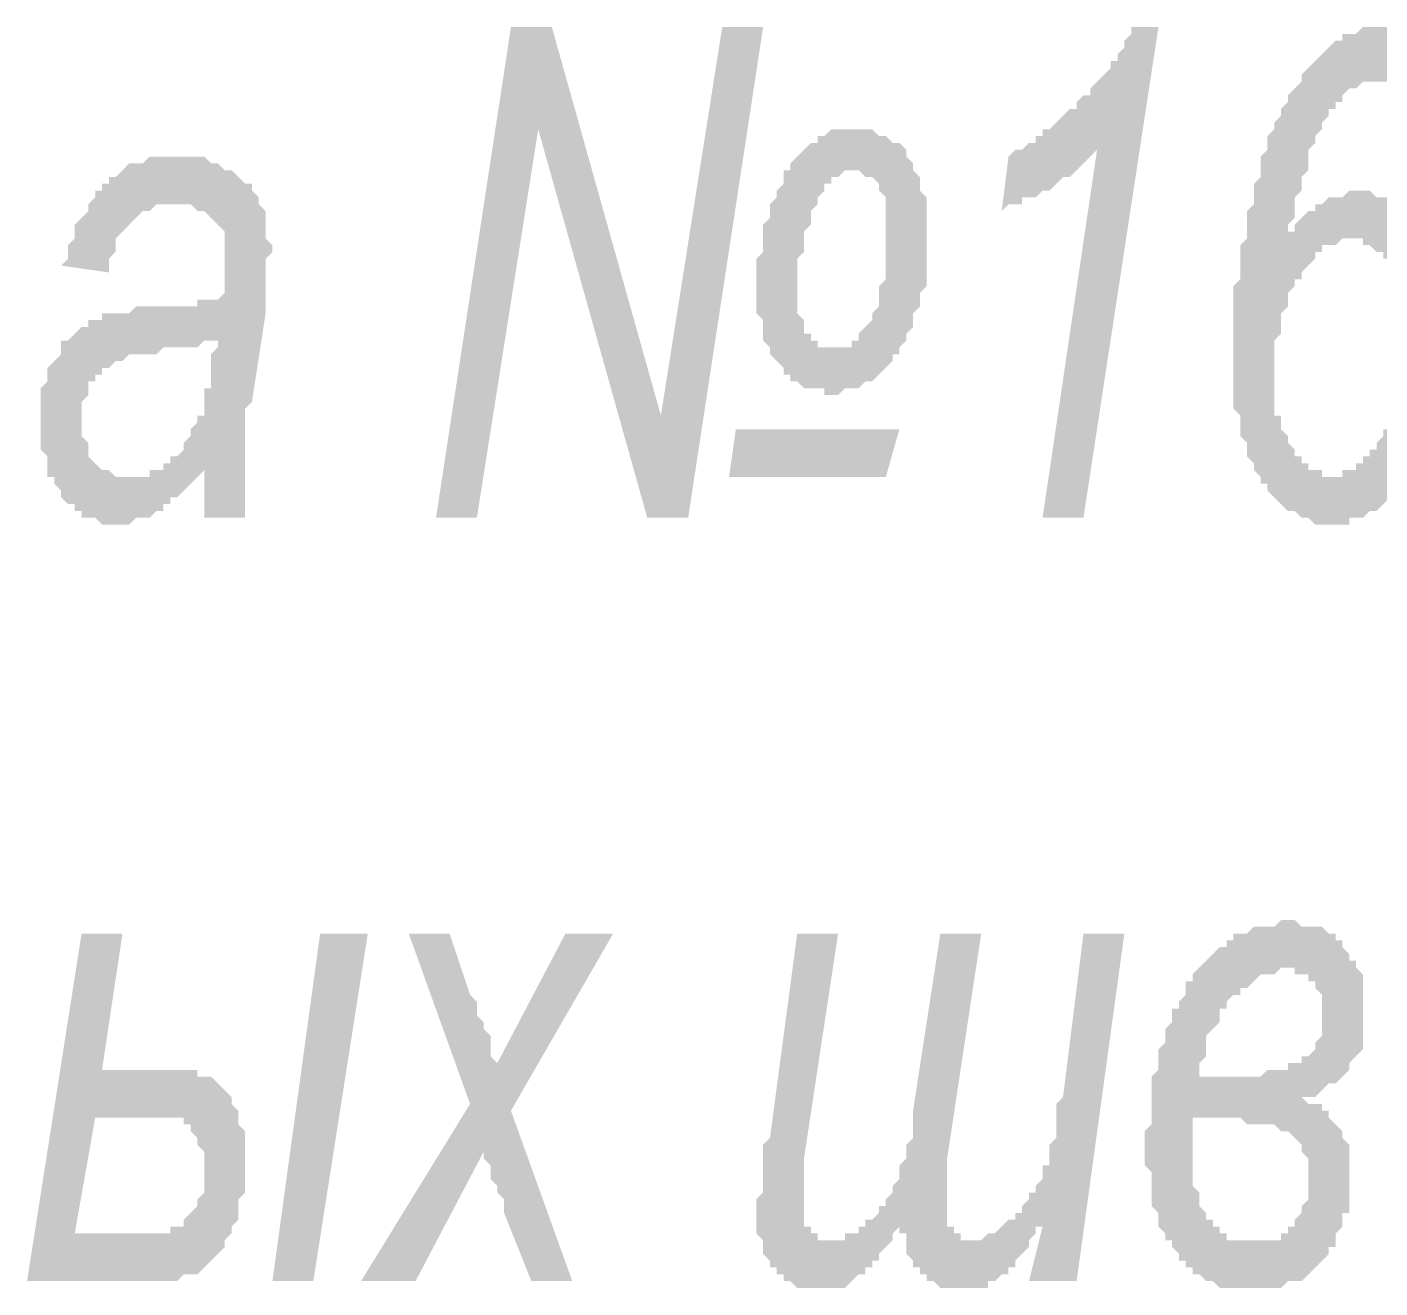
# Model space of a CAD drawing. Header units: millimetres. Extents: x 1372 to 666090, y 1285 to 31551.
# Drawn here: x 513976 to 514804, y 4124 to 4896 of the extents above; entities that cross this region are included whole.
import ezdxf

# ---------------------------------------------------------------- set-up
doc = ezdxf.new("R2010")
doc.units = ezdxf.units.MM
doc.layers.add('PDF _75-АЗ Штамп', color=7, linetype='Continuous')

msp = doc.modelspace()

# ---------------------------------------------------------------- hatches: boundary and pattern name
at = {"layer": 'PDF _75-АЗ Штамп', "transparency": 33554559}
h = msp.add_hatch(color=256, dxfattribs=at)
h.paths.add_polyline_path([(514272.15, 4895.54), (514297.18, 4895.54), (514363.92, 4657.78), (514401.46, 4895.54), (514426.49, 4895.54), (514380.6, 4595.21), (514355.58, 4595.21), (514288.84, 4832.97), (514251.3, 4595.21), (514226.27, 4595.21)], flags=0)
h.paths.add_polyline_path([(514422.32, 4737.03), (514422.32, 4741.21), (514422.32, 4745.38), (514422.32, 4749.55), (514422.32, 4753.72), (514426.49, 4757.89), (514426.49, 4757.89), (514426.49, 4762.06), (514426.49, 4766.23), (514426.49, 4770.4), (514426.49, 4774.58), (514430.66, 4778.75), (514430.66, 4782.92), (514430.66, 4787.09), (514434.83, 4791.26), (514434.83, 4795.43), (514434.83, 4795.43), (514439, 4799.6), (514439, 4803.77), (514439, 4807.94), (514443.17, 4807.94), (514443.17, 4812.12), (514447.34, 4816.29), (514447.34, 4816.29), (514451.51, 4820.46), (514451.51, 4820.46), (514455.69, 4824.63), (514459.86, 4824.63), (514459.86, 4828.8), (514464.03, 4828.8), (514464.03, 4828.8), (514468.2, 4832.97), (514472.37, 4832.97), (514472.37, 4832.97), (514476.54, 4832.97), (514480.71, 4832.97), (514480.71, 4832.97), (514480.71, 4832.97), (514484.88, 4832.97), (514489.05, 4832.97), (514493.23, 4832.97), (514493.23, 4832.97), (514497.4, 4828.8), (514501.57, 4828.8), (514501.57, 4828.8), (514505.74, 4824.63), (514509.91, 4824.63), (514509.91, 4824.63), (514514.08, 4820.46), (514514.08, 4816.29), (514514.08, 4816.29), (514518.25, 4812.12), (514518.25, 4812.12), (514518.25, 4807.94), (514522.42, 4803.77), (514522.42, 4799.6), (514522.42, 4795.43), (514526.6, 4791.26), (514526.6, 4791.26), (514526.6, 4787.09), (514526.6, 4782.92), (514526.6, 4778.75), (514526.6, 4774.58), (514526.6, 4770.4), (514526.6, 4766.23), (514526.6, 4762.06), (514526.6, 4757.89), (514526.6, 4753.72), (514526.6, 4749.55), (514526.6, 4745.38), (514526.6, 4741.21), (514526.6, 4737.03), (514522.42, 4732.86), (514522.42, 4728.69), (514522.42, 4724.52), (514522.42, 4724.52), (514518.25, 4720.35), (514518.25, 4716.18), (514518.25, 4712.01), (514514.08, 4707.84), (514514.08, 4703.67), (514514.08, 4703.67), (514509.91, 4699.49), (514509.91, 4695.32), (514505.74, 4695.32), (514505.74, 4691.15), (514501.57, 4686.98), (514501.57, 4686.98), (514497.4, 4682.81), (514497.4, 4682.81), (514493.23, 4678.64), (514489.05, 4678.64), (514489.05, 4678.64), (514484.88, 4674.47), (514484.88, 4674.47), (514480.71, 4674.47), (514476.54, 4674.47), (514476.54, 4674.47), (514472.37, 4670.3), (514468.2, 4670.3), (514464.03, 4670.3), (514464.03, 4674.47), (514459.86, 4674.47), (514455.69, 4674.47), (514455.69, 4674.47), (514451.51, 4674.47), (514447.34, 4678.64), (514447.34, 4678.64), (514443.17, 4678.64), (514443.17, 4682.81), (514439, 4682.81), (514439, 4686.98), (514434.83, 4691.15), (514434.83, 4691.15), (514430.66, 4695.32), (514430.66, 4699.49), (514430.66, 4699.49), (514426.49, 4703.67), (514426.49, 4707.84), (514426.49, 4712.01), (514426.49, 4716.18), (514422.32, 4720.35), (514422.32, 4724.52), (514422.32, 4728.69), (514422.32, 4732.86), (514422.32, 4737.03)], flags=0)
h.paths.add_polyline_path([(514447.34, 4732.86), (514447.34, 4728.69), (514447.34, 4724.52), (514447.34, 4720.35), (514451.51, 4716.18), (514451.51, 4712.01), (514451.51, 4707.84), (514455.69, 4707.84), (514455.69, 4703.67), (514459.86, 4703.67), (514459.86, 4699.49), (514464.03, 4699.49), (514468.2, 4699.49), (514468.2, 4699.49), (514472.37, 4699.49), (514472.37, 4699.49), (514476.54, 4699.49), (514480.71, 4699.49), (514480.71, 4703.67), (514484.88, 4703.67), (514484.88, 4707.84), (514489.05, 4712.01), (514489.05, 4712.01), (514493.23, 4716.18), (514493.23, 4720.35), (514493.23, 4720.35), (514497.4, 4724.52), (514497.4, 4728.69), (514497.4, 4732.86), (514497.4, 4737.03), (514501.57, 4741.21), (514501.57, 4745.38), (514501.57, 4749.55), (514501.57, 4753.72), (514501.57, 4757.89), (514501.57, 4762.06), (514501.57, 4766.23), (514501.57, 4770.4), (514501.57, 4774.58), (514501.57, 4774.58), (514501.57, 4778.75), (514501.57, 4782.92), (514501.57, 4787.09), (514501.57, 4791.26), (514501.57, 4791.26), (514497.4, 4795.43), (514497.4, 4795.43), (514497.4, 4799.6), (514493.23, 4803.77), (514493.23, 4803.77), (514489.05, 4803.77), (514484.88, 4807.94), (514484.88, 4807.94), (514480.71, 4807.94), (514480.71, 4807.94), (514476.54, 4807.94), (514472.37, 4803.77), (514472.37, 4803.77), (514468.2, 4803.77), (514468.2, 4799.6), (514464.03, 4799.6), (514464.03, 4795.43), (514459.86, 4791.26), (514459.86, 4791.26), (514459.86, 4787.09), (514455.69, 4782.92), (514455.69, 4778.75), (514455.69, 4774.58), (514451.51, 4770.4), (514451.51, 4766.23), (514451.51, 4762.06), (514451.51, 4762.06), (514451.51, 4757.89), (514447.34, 4753.72), (514447.34, 4749.55), (514447.34, 4745.38), (514447.34, 4741.21), (514447.34, 4737.03), (514447.34, 4732.86)], flags=0)
h.paths.add_polyline_path([(514409.8, 4649.44), (514509.91, 4649.44), (514501.57, 4620.24), (514405.63, 4620.24)], flags=0)
for points in [[(514597.51, 4595.21), (514630.87, 4820.46), (514630.87, 4820.46), (514626.7, 4816.29), (514626.7, 4816.29), (514622.53, 4812.12), (514622.53, 4812.12), (514618.36, 4807.94), (514618.36, 4807.94), (514614.19, 4803.77), (514610.02, 4803.77), (514610.02, 4803.77), (514605.85, 4799.6), (514605.85, 4799.6), (514601.68, 4795.43), (514597.51, 4795.43), (514597.51, 4795.43), (514593.33, 4791.26), (514589.16, 4791.26), (514584.99, 4791.26), (514584.99, 4787.09), (514580.82, 4787.09), (514576.65, 4787.09), (514572.48, 4782.92), (514572.48, 4782.92), (514576.65, 4816.29), (514576.65, 4816.29), (514580.82, 4820.46), (514584.99, 4820.46), (514584.99, 4820.46), (514589.16, 4824.63), (514593.33, 4824.63), (514593.33, 4828.8), (514597.51, 4828.8), (514597.51, 4832.97), (514601.68, 4832.97), (514605.85, 4837.14), (514605.85, 4837.14), (514610.02, 4841.31), (514610.02, 4841.31), (514614.19, 4845.49), (514618.36, 4845.49), (514618.36, 4849.66), (514622.53, 4853.83), (514626.7, 4853.83), (514626.7, 4858), (514630.87, 4862.17), (514630.87, 4862.17), (514635.05, 4866.34), (514635.05, 4866.34), (514639.22, 4870.51), (514639.22, 4874.68), (514643.39, 4874.68), (514643.39, 4874.68), (514643.39, 4878.85), (514647.56, 4883.03), (514647.56, 4883.03), (514647.56, 4887.2), (514651.73, 4891.37), (514651.73, 4895.54), (514651.73, 4895.54), (514668.42, 4895.54), (514622.53, 4595.21)], [(514180.39, 4128.04), (514247.13, 4236.49), (514209.59, 4340.77), (514234.61, 4340.77), (514247.13, 4303.23), (514251.3, 4299.06), (514251.3, 4294.89), (514251.3, 4290.72), (514255.47, 4286.55), (514255.47, 4286.55), (514255.47, 4282.38), (514259.64, 4278.21), (514259.64, 4274.03), (514259.64, 4269.86), (514259.64, 4265.69), (514263.81, 4261.52), (514305.52, 4340.77), (514334.72, 4340.77), (514272.15, 4232.32), (514309.69, 4128.04), (514284.67, 4128.04), (514267.98, 4169.75), (514267.98, 4173.93), (514267.98, 4178.1), (514263.81, 4182.27), (514263.81, 4186.44), (514263.81, 4186.44), (514259.64, 4190.61), (514259.64, 4194.78), (514259.64, 4198.95), (514255.47, 4203.12), (514255.47, 4207.3), (514213.76, 4128.04)], [(514447.34, 4340.77), (514472.37, 4340.77), (514451.51, 4203.12), (514451.51, 4198.95), (514451.51, 4194.78), (514451.51, 4190.61), (514451.51, 4186.44), (514451.51, 4182.27), (514451.51, 4178.1), (514451.51, 4178.1), (514451.51, 4173.93), (514451.51, 4169.75), (514451.51, 4165.58), (514451.51, 4161.41), (514455.69, 4161.41), (514455.69, 4157.24), (514459.86, 4157.24), (514459.86, 4153.07), (514464.03, 4153.07), (514468.2, 4153.07), (514468.2, 4153.07), (514472.37, 4153.07), (514476.54, 4153.07), (514476.54, 4157.24), (514480.71, 4157.24), (514484.88, 4157.24), (514484.88, 4161.41), (514489.05, 4161.41), (514489.05, 4165.58), (514493.23, 4165.58), (514497.4, 4169.75), (514497.4, 4173.93), (514501.57, 4173.93), (514501.57, 4178.1), (514505.74, 4182.27), (514505.74, 4182.27), (514505.74, 4186.44), (514509.91, 4190.61), (514509.91, 4190.61), (514509.91, 4194.78), (514509.91, 4198.95), (514514.08, 4203.12), (514514.08, 4203.12), (514514.08, 4207.3), (514514.08, 4211.47), (514518.25, 4215.64), (514518.25, 4219.81), (514518.25, 4228.15), (514518.25, 4232.32), (514518.25, 4232.32), (514534.94, 4340.77), (514559.96, 4340.77), (514539.11, 4203.12), (514539.11, 4194.78), (514539.11, 4190.61), (514539.11, 4186.44), (514539.11, 4182.27), (514539.11, 4182.27), (514539.11, 4178.1), (514539.11, 4178.1), (514539.11, 4173.93), (514539.11, 4169.75), (514539.11, 4165.58), (514539.11, 4161.41), (514543.28, 4161.41), (514543.28, 4157.24), (514547.45, 4157.24), (514547.45, 4153.07), (514551.62, 4153.07), (514551.62, 4153.07), (514555.79, 4153.07), (514559.96, 4153.07), (514559.96, 4153.07), (514564.14, 4157.24), (514568.31, 4157.24), (514568.31, 4157.24), (514572.48, 4161.41), (514572.48, 4161.41), (514576.65, 4165.58), (514580.82, 4165.58), (514580.82, 4169.75), (514584.99, 4169.75), (514584.99, 4173.93), (514589.16, 4178.1), (514589.16, 4178.1), (514589.16, 4182.27), (514593.33, 4182.27), (514593.33, 4186.44), (514597.51, 4190.61), (514597.51, 4194.78), (514597.51, 4198.95), (514601.68, 4198.95), (514601.68, 4203.12), (514601.68, 4207.3), (514601.68, 4211.47), (514605.85, 4215.64), (514605.85, 4219.81), (514605.85, 4223.98), (514605.85, 4228.15), (514605.85, 4232.32), (514605.85, 4236.49), (514610.02, 4240.66), (514610.02, 4240.66), (514622.53, 4340.77), (514647.56, 4340.77), (514618.36, 4128.04), (514589.16, 4128.04), (514597.51, 4161.41), (514593.33, 4161.41), (514593.33, 4157.24), (514589.16, 4153.07), (514589.16, 4148.9), (514584.99, 4144.73), (514584.99, 4144.73), (514580.82, 4140.56), (514580.82, 4136.39), (514576.65, 4136.39), (514576.65, 4132.21), (514572.48, 4132.21), (514568.31, 4128.04), (514568.31, 4128.04), (514564.14, 4128.04), (514564.14, 4123.87), (514559.96, 4123.87), (514559.96, 4123.87), (514555.79, 4123.87), (514551.62, 4123.87), (514551.62, 4123.87), (514547.45, 4123.87), (514547.45, 4123.87), (514543.28, 4123.87), (514543.28, 4123.87), (514539.11, 4123.87), (514534.94, 4123.87), (514534.94, 4123.87), (514530.77, 4128.04), (514526.6, 4128.04), (514526.6, 4132.21), (514522.42, 4132.21), (514522.42, 4136.39), (514518.25, 4136.39), (514518.25, 4140.56), (514514.08, 4144.73), (514514.08, 4148.9), (514514.08, 4153.07), (514514.08, 4157.24), (514509.91, 4157.24), (514509.91, 4161.41), (514509.91, 4161.41), (514509.91, 4161.41), (514505.74, 4157.24), (514505.74, 4153.07), (514501.57, 4148.9), (514501.57, 4148.9), (514497.4, 4144.73), (514497.4, 4140.56), (514493.23, 4140.56), (514493.23, 4136.39), (514489.05, 4136.39), (514489.05, 4132.21), (514484.88, 4132.21), (514484.88, 4132.21), (514480.71, 4128.04), (514480.71, 4128.04), (514476.54, 4123.87), (514472.37, 4123.87), (514472.37, 4123.87), (514468.2, 4123.87), (514464.03, 4123.87), (514464.03, 4123.87), (514459.86, 4123.87), (514455.69, 4123.87), (514455.69, 4123.87), (514451.51, 4123.87), (514447.34, 4123.87), (514447.34, 4123.87), (514443.17, 4128.04), (514439, 4128.04), (514439, 4132.21), (514434.83, 4132.21), (514434.83, 4136.39), (514430.66, 4136.39), (514430.66, 4140.56), (514426.49, 4144.73), (514426.49, 4148.9), (514426.49, 4148.9), (514426.49, 4153.07), (514422.32, 4157.24), (514422.32, 4161.41), (514422.32, 4165.58), (514422.32, 4169.75), (514422.32, 4169.75), (514422.32, 4173.93), (514422.32, 4178.1), (514422.32, 4178.1), (514426.49, 4182.27), (514426.49, 4186.44), (514426.49, 4190.61), (514426.49, 4194.78), (514426.49, 4203.12), (514426.49, 4207.3), (514426.49, 4211.47), (514430.66, 4215.64)]]:
    msp.add_hatch(color=256, dxfattribs=at).paths.add_polyline_path(points)
h = msp.add_hatch(color=256, dxfattribs=at)
h.paths.add_polyline_path([(514747.67, 4770.4), (514751.84, 4770.4), (514751.84, 4774.58), (514756.01, 4778.75), (514756.01, 4778.75), (514760.18, 4782.92), (514764.35, 4782.92), (514764.35, 4787.09), (514768.52, 4787.09), (514768.52, 4787.09), (514772.69, 4791.26), (514776.87, 4791.26), (514776.87, 4791.26), (514781.04, 4791.26), (514785.21, 4795.43), (514785.21, 4795.43), (514789.38, 4795.43), (514789.38, 4795.43), (514793.55, 4795.43), (514797.72, 4795.43), (514797.72, 4795.43), (514801.89, 4791.26), (514806.06, 4791.26), (514806.06, 4791.26), (514810.24, 4791.26), (514814.41, 4787.09), (514814.41, 4787.09), (514818.58, 4782.92), (514818.58, 4782.92), (514822.75, 4778.75), (514826.92, 4778.75), (514826.92, 4774.58), (514831.09, 4774.58), (514831.09, 4770.4), (514831.09, 4770.4), (514835.26, 4766.23), (514835.26, 4762.06), (514835.26, 4757.89), (514839.43, 4757.89), (514839.43, 4753.72), (514839.43, 4749.55), (514839.43, 4745.38), (514843.6, 4741.21), (514843.6, 4737.03), (514843.6, 4732.86), (514843.6, 4728.69), (514843.6, 4724.52), (514843.6, 4720.35), (514843.6, 4716.18), (514843.6, 4712.01), (514843.6, 4707.84), (514843.6, 4703.67), (514843.6, 4699.49), (514843.6, 4695.32), (514843.6, 4691.15), (514843.6, 4686.98), (514843.6, 4682.81), (514843.6, 4678.64), (514843.6, 4674.47), (514843.6, 4674.47), (514839.43, 4670.3), (514839.43, 4666.12), (514839.43, 4661.95), (514839.43, 4657.78), (514835.26, 4653.61), (514835.26, 4649.44), (514835.26, 4645.27), (514835.26, 4645.27), (514831.09, 4641.1), (514831.09, 4636.93), (514826.92, 4632.76), (514826.92, 4628.58), (514826.92, 4628.58), (514822.75, 4624.41), (514822.75, 4624.41), (514818.58, 4620.24), (514818.58, 4616.07), (514814.41, 4611.9), (514814.41, 4611.9), (514810.24, 4607.73), (514810.24, 4607.73), (514806.06, 4603.56), (514806.06, 4603.56), (514801.89, 4599.39), (514797.72, 4599.39), (514797.72, 4599.39), (514793.55, 4595.21), (514793.55, 4595.21), (514789.38, 4595.21), (514785.21, 4595.21), (514785.21, 4591.04), (514781.04, 4591.04), (514776.87, 4591.04), (514776.87, 4591.04), (514772.69, 4591.04), (514772.69, 4591.04), (514768.52, 4591.04), (514764.35, 4591.04), (514764.35, 4591.04), (514760.18, 4595.21), (514756.01, 4595.21), (514756.01, 4595.21), (514751.84, 4599.39), (514747.67, 4599.39), (514747.67, 4599.39), (514743.5, 4603.56), (514743.5, 4603.56), (514739.33, 4607.73), (514739.33, 4607.73), (514735.15, 4611.9), (514735.15, 4616.07), (514730.98, 4616.07), (514730.98, 4620.24), (514730.98, 4620.24), (514726.81, 4624.41), (514726.81, 4628.58), (514726.81, 4628.58), (514722.64, 4632.76), (514722.64, 4636.93), (514722.64, 4641.1), (514718.47, 4645.27), (514718.47, 4645.27), (514718.47, 4649.44), (514718.47, 4653.61), (514718.47, 4657.78), (514714.3, 4661.95), (514714.3, 4666.12), (514714.3, 4670.3), (514714.3, 4674.47), (514714.3, 4678.64), (514714.3, 4682.81), (514714.3, 4686.98), (514714.3, 4695.32), (514714.3, 4695.32), (514714.3, 4699.49), (514714.3, 4703.67), (514714.3, 4707.84), (514714.3, 4712.01), (514714.3, 4716.18), (514714.3, 4720.35), (514714.3, 4724.52), (514714.3, 4728.69), (514714.3, 4732.86), (514714.3, 4737.03), (514718.47, 4741.21), (514718.47, 4745.38), (514718.47, 4749.55), (514718.47, 4753.72), (514718.47, 4757.89), (514718.47, 4757.89), (514718.47, 4762.06), (514722.64, 4766.23), (514722.64, 4770.4), (514722.64, 4774.58), (514722.64, 4778.75), (514722.64, 4782.92), (514726.81, 4787.09), (514726.81, 4791.26), (514726.81, 4795.43), (514726.81, 4799.6), (514730.98, 4803.77), (514730.98, 4807.94), (514730.98, 4812.12), (514730.98, 4816.29), (514735.15, 4820.46), (514735.15, 4824.63), (514735.15, 4828.8), (514739.33, 4832.97), (514739.33, 4832.97), (514739.33, 4837.14), (514743.5, 4841.31), (514743.5, 4845.49), (514743.5, 4845.49), (514747.67, 4849.66), (514747.67, 4853.83), (514751.84, 4858), (514751.84, 4858), (514756.01, 4862.17), (514756.01, 4866.34), (514760.18, 4870.51), (514760.18, 4870.51), (514764.35, 4874.68), (514764.35, 4874.68), (514768.52, 4878.85), (514768.52, 4878.85), (514772.69, 4883.03), (514772.69, 4883.03), (514776.87, 4887.2), (514776.87, 4887.2), (514781.04, 4887.2), (514781.04, 4891.37), (514785.21, 4891.37), (514789.38, 4891.37), (514789.38, 4891.37), (514793.55, 4895.54), (514797.72, 4895.54), (514801.89, 4895.54), (514801.89, 4895.54), (514806.06, 4895.54), (514806.06, 4895.54), (514810.24, 4895.54), (514814.41, 4895.54), (514818.58, 4891.37), (514818.58, 4891.37), (514822.75, 4891.37), (514822.75, 4891.37), (514826.92, 4887.2), (514831.09, 4887.2), (514831.09, 4883.03), (514835.26, 4883.03), (514835.26, 4878.85), (514839.43, 4878.85), (514839.43, 4874.68), (514839.43, 4874.68), (514843.6, 4870.51), (514843.6, 4866.34), (514847.78, 4866.34), (514847.78, 4862.17), (514847.78, 4858), (514847.78, 4853.83), (514851.95, 4849.66), (514851.95, 4845.49), (514851.95, 4841.31), (514851.95, 4837.14), (514851.95, 4832.97), (514856.12, 4828.8), (514856.12, 4824.63), (514856.12, 4820.46), (514831.09, 4820.46), (514831.09, 4824.63), (514831.09, 4828.8), (514831.09, 4832.97), (514826.92, 4837.14), (514826.92, 4841.31), (514826.92, 4845.49), (514822.75, 4845.49), (514822.75, 4849.66), (514822.75, 4853.83), (514822.75, 4853.83), (514818.58, 4858), (514818.58, 4858), (514814.41, 4862.17), (514810.24, 4862.17), (514810.24, 4862.17), (514806.06, 4862.17), (514801.89, 4862.17), (514801.89, 4862.17), (514801.89, 4862.17), (514797.72, 4862.17), (514793.55, 4862.17), (514793.55, 4862.17), (514789.38, 4858), (514785.21, 4858), (514785.21, 4858), (514781.04, 4853.83), (514781.04, 4849.66), (514776.87, 4849.66), (514776.87, 4845.49), (514772.69, 4845.49), (514772.69, 4841.31), (514768.52, 4837.14), (514768.52, 4832.97), (514768.52, 4832.97), (514764.35, 4828.8), (514764.35, 4824.63), (514760.18, 4820.46), (514760.18, 4816.29), (514760.18, 4812.12), (514760.18, 4807.94), (514756.01, 4803.77), (514756.01, 4799.6), (514756.01, 4795.43), (514751.84, 4791.26), (514751.84, 4787.09), (514751.84, 4787.09), (514751.84, 4782.92), (514751.84, 4778.75), (514747.67, 4774.58), (514747.67, 4770.4), (514747.67, 4770.4)], flags=0)
h.paths.add_polyline_path([(514739.33, 4678.64), (514739.33, 4674.47), (514739.33, 4670.3), (514739.33, 4666.12), (514739.33, 4661.95), (514739.33, 4657.78), (514743.5, 4657.78), (514743.5, 4653.61), (514743.5, 4649.44), (514747.67, 4645.27), (514747.67, 4641.1), (514747.67, 4641.1), (514751.84, 4636.93), (514751.84, 4632.76), (514756.01, 4632.76), (514756.01, 4628.58), (514760.18, 4628.58), (514760.18, 4624.41), (514764.35, 4624.41), (514768.52, 4624.41), (514768.52, 4620.24), (514772.69, 4620.24), (514772.69, 4620.24), (514776.87, 4620.24), (514776.87, 4620.24), (514781.04, 4620.24), (514781.04, 4624.41), (514785.21, 4624.41), (514789.38, 4624.41), (514789.38, 4628.58), (514793.55, 4628.58), (514793.55, 4632.76), (514797.72, 4632.76), (514797.72, 4636.93), (514801.89, 4636.93), (514801.89, 4641.1), (514806.06, 4645.27), (514806.06, 4649.44), (514810.24, 4649.44), (514810.24, 4653.61), (514810.24, 4657.78), (514814.41, 4661.95), (514814.41, 4661.95), (514814.41, 4666.12), (514814.41, 4670.3), (514818.58, 4674.47), (514818.58, 4678.64), (514818.58, 4682.81), (514818.58, 4686.98), (514818.58, 4691.15), (514818.58, 4695.32), (514822.75, 4699.49), (514822.75, 4703.67), (514822.75, 4703.67), (514822.75, 4707.84), (514822.75, 4716.18), (514818.58, 4720.35), (514818.58, 4724.52), (514818.58, 4728.69), (514818.58, 4728.69), (514818.58, 4732.86), (514814.41, 4737.03), (514814.41, 4741.21), (514814.41, 4745.38), (514810.24, 4745.38), (514810.24, 4749.55), (514810.24, 4753.72), (514806.06, 4753.72), (514806.06, 4757.89), (514801.89, 4757.89), (514797.72, 4762.06), (514797.72, 4762.06), (514793.55, 4762.06), (514793.55, 4766.23), (514789.38, 4766.23), (514785.21, 4766.23), (514785.21, 4766.23), (514781.04, 4766.23), (514781.04, 4766.23), (514776.87, 4762.06), (514776.87, 4762.06), (514772.69, 4762.06), (514768.52, 4762.06), (514768.52, 4757.89), (514764.35, 4757.89), (514764.35, 4753.72), (514760.18, 4749.55), (514760.18, 4749.55), (514756.01, 4745.38), (514756.01, 4741.21), (514751.84, 4741.21), (514751.84, 4737.03), (514751.84, 4737.03), (514747.67, 4732.86), (514747.67, 4728.69), (514747.67, 4724.52), (514743.5, 4720.35), (514743.5, 4720.35), (514743.5, 4716.18), (514743.5, 4712.01), (514743.5, 4707.84), (514739.33, 4703.67), (514739.33, 4699.49), (514739.33, 4695.32), (514739.33, 4691.15), (514739.33, 4686.98), (514739.33, 4682.81), (514739.33, 4678.64)], flags=0)
h = msp.add_hatch(color=256, dxfattribs=at)
h.paths.add_polyline_path([(514084.45, 4624.41), (514080.28, 4620.24), (514076.11, 4616.07), (514076.11, 4616.07), (514071.94, 4611.9), (514071.94, 4611.9), (514067.77, 4607.73), (514063.59, 4607.73), (514063.59, 4603.56), (514059.42, 4603.56), (514059.42, 4599.39), (514055.25, 4599.39), (514055.25, 4599.39), (514051.08, 4595.21), (514046.91, 4595.21), (514046.91, 4595.21), (514042.74, 4595.21), (514038.57, 4591.04), (514038.57, 4591.04), (514034.4, 4591.04), (514030.23, 4591.04), (514030.23, 4591.04), (514026.05, 4591.04), (514026.05, 4591.04), (514021.88, 4591.04), (514017.71, 4595.21), (514013.54, 4595.21), (514013.54, 4595.21), (514009.37, 4595.21), (514009.37, 4599.39), (514005.2, 4599.39), (514005.2, 4603.56), (514001.03, 4603.56), (513996.86, 4607.73), (513996.86, 4607.73), (513996.86, 4611.9), (513992.68, 4616.07), (513992.68, 4620.24), (513988.51, 4620.24), (513988.51, 4624.41), (513988.51, 4628.58), (513988.51, 4632.76), (513984.34, 4636.93), (513984.34, 4641.1), (513984.34, 4645.27), (513984.34, 4649.44), (513984.34, 4653.61), (513984.34, 4653.61), (513984.34, 4657.78), (513984.34, 4661.95), (513984.34, 4666.12), (513984.34, 4670.3), (513984.34, 4674.47), (513988.51, 4678.64), (513988.51, 4682.81), (513988.51, 4686.98), (513988.51, 4686.98), (513992.68, 4691.15), (513992.68, 4691.15), (513996.86, 4695.32), (513996.86, 4699.49), (513996.86, 4703.67), (514001.03, 4703.67), (514005.2, 4707.84), (514005.2, 4707.84), (514009.37, 4712.01), (514009.37, 4712.01), (514013.54, 4712.01), (514013.54, 4716.18), (514017.71, 4716.18), (514021.88, 4716.18), (514021.88, 4720.35), (514026.05, 4720.35), (514030.23, 4720.35), (514030.23, 4720.35), (514030.23, 4720.35), (514034.4, 4720.35), (514034.4, 4720.35), (514038.57, 4720.35), (514042.74, 4724.52), (514046.91, 4724.52), (514046.91, 4724.52), (514051.08, 4724.52), (514055.25, 4724.52), (514059.42, 4724.52), (514059.42, 4724.52), (514063.59, 4724.52), (514067.77, 4724.52), (514071.94, 4724.52), (514076.11, 4724.52), (514080.28, 4724.52), (514080.28, 4728.69), (514084.45, 4728.69), (514088.62, 4728.69), (514088.62, 4728.69), (514092.79, 4728.69), (514092.79, 4728.69), (514096.96, 4732.86), (514096.96, 4732.86), (514096.96, 4737.03), (514096.96, 4741.21), (514096.96, 4745.38), (514096.96, 4749.55), (514096.96, 4753.72), (514096.96, 4757.89), (514096.96, 4757.89), (514096.96, 4762.06), (514096.96, 4766.23), (514096.96, 4770.4), (514096.96, 4770.4), (514092.79, 4774.58), (514092.79, 4774.58), (514088.62, 4778.75), (514088.62, 4778.75), (514084.45, 4782.92), (514084.45, 4782.92), (514080.28, 4782.92), (514076.11, 4787.09), (514076.11, 4787.09), (514071.94, 4787.09), (514067.77, 4787.09), (514067.77, 4787.09), (514063.59, 4787.09), (514059.42, 4787.09), (514055.25, 4787.09), (514055.25, 4787.09), (514051.08, 4782.92), (514046.91, 4782.92), (514046.91, 4782.92), (514042.74, 4778.75), (514042.74, 4778.75), (514038.57, 4774.58), (514038.57, 4774.58), (514034.4, 4770.4), (514034.4, 4770.4), (514030.23, 4766.23), (514030.23, 4762.06), (514030.23, 4757.89), (514026.05, 4753.72), (514026.05, 4749.55), (514026.05, 4749.55), (514026.05, 4745.38), (513996.86, 4749.55), (514001.03, 4753.72), (514001.03, 4757.89), (514001.03, 4762.06), (514005.2, 4766.23), (514005.2, 4770.4), (514005.2, 4774.58), (514009.37, 4778.75), (514009.37, 4778.75), (514013.54, 4782.92), (514013.54, 4787.09), (514013.54, 4787.09), (514017.71, 4791.26), (514017.71, 4795.43), (514021.88, 4795.43), (514021.88, 4799.6), (514026.05, 4799.6), (514026.05, 4803.77), (514030.23, 4803.77), (514030.23, 4803.77), (514034.4, 4807.94), (514034.4, 4807.94), (514038.57, 4812.12), (514042.74, 4812.12), (514042.74, 4812.12), (514046.91, 4812.12), (514051.08, 4816.29), (514051.08, 4816.29), (514055.25, 4816.29), (514059.42, 4816.29), (514059.42, 4816.29), (514063.59, 4816.29), (514067.77, 4816.29), (514067.77, 4816.29), (514071.94, 4816.29), (514076.11, 4816.29), (514076.11, 4816.29), (514080.28, 4816.29), (514084.45, 4816.29), (514084.45, 4816.29), (514088.62, 4812.12), (514092.79, 4812.12), (514092.79, 4812.12), (514096.96, 4807.94), (514101.14, 4807.94), (514101.14, 4807.94), (514105.31, 4803.77), (514105.31, 4803.77), (514109.48, 4799.6), (514109.48, 4799.6), (514113.65, 4799.6), (514113.65, 4795.43), (514117.82, 4791.26), (514117.82, 4787.09), (514117.82, 4787.09), (514121.99, 4782.92), (514121.99, 4778.75), (514121.99, 4774.58), (514121.99, 4770.4), (514121.99, 4766.23), (514126.16, 4762.06), (514126.16, 4762.06), (514126.16, 4757.89), (514121.99, 4753.72), (514121.99, 4749.55), (514121.99, 4745.38), (514121.99, 4741.21), (514121.99, 4737.03), (514121.99, 4732.86), (514121.99, 4728.69), (514121.99, 4724.52), (514121.99, 4720.35), (514113.65, 4666.12), (514109.48, 4661.95), (514109.48, 4657.78), (514109.48, 4653.61), (514109.48, 4649.44), (514109.48, 4645.27), (514109.48, 4641.1), (514109.48, 4636.93), (514109.48, 4632.76), (514109.48, 4628.58), (514109.48, 4624.41), (514109.48, 4624.41), (514109.48, 4624.41), (514109.48, 4620.24), (514109.48, 4616.07), (514109.48, 4611.9), (514109.48, 4607.73), (514109.48, 4603.56), (514109.48, 4599.39), (514109.48, 4595.21), (514084.45, 4595.21), (514084.45, 4599.39), (514084.45, 4603.56), (514084.45, 4607.73), (514084.45, 4611.9), (514084.45, 4616.07), (514084.45, 4620.24), (514084.45, 4624.41)], flags=0)
h.paths.add_polyline_path([(514092.79, 4703.67), (514088.62, 4703.67), (514088.62, 4703.67), (514084.45, 4703.67), (514080.28, 4699.49), (514080.28, 4699.49), (514080.28, 4699.49), (514076.11, 4699.49), (514071.94, 4699.49), (514071.94, 4699.49), (514067.77, 4699.49), (514063.59, 4699.49), (514059.42, 4699.49), (514059.42, 4699.49), (514055.25, 4695.32), (514051.08, 4695.32), (514046.91, 4695.32), (514046.91, 4695.32), (514042.74, 4695.32), (514038.57, 4695.32), (514038.57, 4695.32), (514034.4, 4691.15), (514030.23, 4691.15), (514030.23, 4691.15), (514030.23, 4691.15), (514030.23, 4691.15), (514026.05, 4686.98), (514021.88, 4686.98), (514021.88, 4682.81), (514017.71, 4682.81), (514017.71, 4678.64), (514013.54, 4678.64), (514013.54, 4674.47), (514013.54, 4674.47), (514013.54, 4670.3), (514009.37, 4666.12), (514009.37, 4661.95), (514009.37, 4657.78), (514009.37, 4653.61), (514009.37, 4649.44), (514009.37, 4645.27), (514009.37, 4645.27), (514013.54, 4641.1), (514013.54, 4636.93), (514013.54, 4632.76), (514017.71, 4628.58), (514017.71, 4628.58), (514017.71, 4628.58), (514021.88, 4624.41), (514021.88, 4624.41), (514026.05, 4624.41), (514030.23, 4620.24), (514030.23, 4620.24), (514034.4, 4620.24), (514038.57, 4620.24), (514038.57, 4620.24), (514042.74, 4620.24), (514042.74, 4620.24), (514046.91, 4620.24), (514051.08, 4620.24), (514051.08, 4624.41), (514055.25, 4624.41), (514059.42, 4624.41), (514059.42, 4628.58), (514063.59, 4628.58), (514063.59, 4632.76), (514067.77, 4632.76), (514071.94, 4636.93), (514071.94, 4641.1), (514071.94, 4641.1), (514076.11, 4645.27), (514076.11, 4649.44), (514080.28, 4653.61), (514080.28, 4653.61), (514080.28, 4657.78), (514084.45, 4657.78), (514084.45, 4661.95), (514084.45, 4666.12), (514084.45, 4670.3), (514084.45, 4674.47), (514088.62, 4674.47), (514088.62, 4678.64), (514088.62, 4682.81), (514088.62, 4686.98), (514088.62, 4695.32), (514092.79, 4699.49), (514092.79, 4703.67), (514092.79, 4703.67)], flags=0)
h = msp.add_hatch(color=256, dxfattribs=at)
h.paths.add_polyline_path([(514756.01, 4240.66), (514760.18, 4236.49), (514764.35, 4236.49), (514768.52, 4236.49), (514768.52, 4232.32), (514772.69, 4232.32), (514772.69, 4228.15), (514776.87, 4223.98), (514776.87, 4223.98), (514781.04, 4219.81), (514781.04, 4215.64), (514781.04, 4215.64), (514785.21, 4211.47), (514785.21, 4207.3), (514785.21, 4203.12), (514785.21, 4198.95), (514785.21, 4194.78), (514785.21, 4190.61), (514785.21, 4190.61), (514785.21, 4186.44), (514785.21, 4182.27), (514785.21, 4178.1), (514785.21, 4173.93), (514785.21, 4169.75), (514781.04, 4169.75), (514781.04, 4165.58), (514781.04, 4161.41), (514776.87, 4157.24), (514776.87, 4153.07), (514776.87, 4148.9), (514772.69, 4148.9), (514772.69, 4144.73), (514772.69, 4144.73), (514768.52, 4140.56), (514768.52, 4140.56), (514764.35, 4136.39), (514764.35, 4136.39), (514760.18, 4132.21), (514760.18, 4132.21), (514756.01, 4128.04), (514751.84, 4128.04), (514751.84, 4128.04), (514747.67, 4128.04), (514743.5, 4123.87), (514743.5, 4123.87), (514739.33, 4123.87), (514735.15, 4123.87), (514735.15, 4123.87), (514730.98, 4123.87), (514726.81, 4123.87), (514726.81, 4123.87), (514722.64, 4123.87), (514718.47, 4123.87), (514714.3, 4123.87), (514714.3, 4123.87), (514710.13, 4123.87), (514705.96, 4123.87), (514705.96, 4123.87), (514701.78, 4128.04), (514697.61, 4128.04), (514697.61, 4128.04), (514693.44, 4132.21), (514693.44, 4132.21), (514689.27, 4132.21), (514689.27, 4136.39), (514685.1, 4136.39), (514685.1, 4140.56), (514680.93, 4140.56), (514680.93, 4144.73), (514676.76, 4148.9), (514676.76, 4153.07), (514672.59, 4153.07), (514672.59, 4157.24), (514668.42, 4161.41), (514668.42, 4165.58), (514668.42, 4165.58), (514668.42, 4169.75), (514664.24, 4173.93), (514664.24, 4178.1), (514664.24, 4182.27), (514664.24, 4186.44), (514664.24, 4190.61), (514664.24, 4194.78), (514660.07, 4198.95), (514660.07, 4203.12), (514660.07, 4207.3), (514660.07, 4207.3), (514660.07, 4211.47), (514660.07, 4215.64), (514660.07, 4219.81), (514664.24, 4223.98), (514664.24, 4228.15), (514664.24, 4232.32), (514664.24, 4236.49), (514664.24, 4240.66), (514664.24, 4244.84), (514664.24, 4249.01), (514664.24, 4253.18), (514668.42, 4257.35), (514668.42, 4261.52), (514668.42, 4265.69), (514668.42, 4269.86), (514672.59, 4274.03), (514672.59, 4274.03), (514672.59, 4278.21), (514672.59, 4282.38), (514676.76, 4286.55), (514676.76, 4290.72), (514676.76, 4294.89), (514680.93, 4294.89), (514680.93, 4299.06), (514685.1, 4303.23), (514685.1, 4307.4), (514685.1, 4307.4), (514685.1, 4311.57), (514689.27, 4311.57), (514689.27, 4315.75), (514693.44, 4319.92), (514693.44, 4319.92), (514697.61, 4324.09), (514697.61, 4324.09), (514701.78, 4328.26), (514701.78, 4328.26), (514705.96, 4332.43), (514710.13, 4332.43), (514710.13, 4336.6), (514714.3, 4336.6), (514714.3, 4340.77), (514718.47, 4340.77), (514722.64, 4340.77), (514722.64, 4340.77), (514726.81, 4344.94), (514726.81, 4344.94), (514730.98, 4344.94), (514735.15, 4344.94), (514739.33, 4344.94), (514739.33, 4344.94), (514743.5, 4349.12), (514747.67, 4349.12), (514747.67, 4349.12), (514751.84, 4349.12), (514756.01, 4344.94), (514756.01, 4344.94), (514760.18, 4344.94), (514764.35, 4344.94), (514764.35, 4344.94), (514768.52, 4344.94), (514772.69, 4340.77), (514772.69, 4340.77), (514776.87, 4340.77), (514776.87, 4336.6), (514781.04, 4336.6), (514781.04, 4332.43), (514781.04, 4332.43), (514785.21, 4328.26), (514785.21, 4324.09), (514789.38, 4324.09), (514789.38, 4319.92), (514793.55, 4315.75), (514793.55, 4311.57), (514793.55, 4307.4), (514793.55, 4303.23), (514793.55, 4299.06), (514793.55, 4294.89), (514793.55, 4294.89), (514793.55, 4290.72), (514793.55, 4286.55), (514793.55, 4282.38), (514793.55, 4278.21), (514793.55, 4274.03), (514793.55, 4269.86), (514789.38, 4265.69), (514789.38, 4265.69), (514785.21, 4261.52), (514785.21, 4261.52), (514785.21, 4257.35), (514781.04, 4253.18), (514781.04, 4253.18), (514776.87, 4249.01), (514776.87, 4249.01), (514772.69, 4249.01), (514768.52, 4244.84), (514768.52, 4244.84), (514764.35, 4240.66), (514760.18, 4240.66), (514760.18, 4240.66), (514756.01, 4240.66)], flags=0)
h.paths.add_polyline_path([(514693.44, 4253.18), (514697.61, 4253.18), (514697.61, 4253.18), (514701.78, 4253.18), (514705.96, 4253.18), (514705.96, 4253.18), (514710.13, 4253.18), (514710.13, 4253.18), (514714.3, 4253.18), (514718.47, 4253.18), (514722.64, 4253.18), (514726.81, 4253.18), (514726.81, 4253.18), (514730.98, 4253.18), (514735.15, 4257.35), (514735.15, 4257.35), (514739.33, 4257.35), (514743.5, 4257.35), (514743.5, 4257.35), (514747.67, 4257.35), (514747.67, 4261.52), (514751.84, 4261.52), (514751.84, 4261.52), (514756.01, 4261.52), (514756.01, 4265.69), (514760.18, 4265.69), (514764.35, 4269.86), (514764.35, 4274.03), (514764.35, 4274.03), (514768.52, 4278.21), (514768.52, 4282.38), (514768.52, 4286.55), (514768.52, 4290.72), (514768.52, 4290.72), (514768.52, 4294.89), (514768.52, 4299.06), (514768.52, 4303.23), (514764.35, 4307.4), (514764.35, 4307.4), (514764.35, 4311.57), (514760.18, 4311.57), (514760.18, 4315.75), (514756.01, 4315.75), (514751.84, 4315.75), (514751.84, 4319.92), (514747.67, 4319.92), (514747.67, 4319.92), (514743.5, 4319.92), (514739.33, 4315.75), (514739.33, 4315.75), (514735.15, 4315.75), (514730.98, 4315.75), (514730.98, 4315.75), (514726.81, 4311.57), (514726.81, 4311.57), (514722.64, 4307.4), (514718.47, 4307.4), (514718.47, 4303.23), (514714.3, 4303.23), (514714.3, 4303.23), (514710.13, 4299.06), (514710.13, 4294.89), (514705.96, 4294.89), (514705.96, 4290.72), (514705.96, 4286.55), (514701.78, 4282.38), (514701.78, 4282.38), (514697.61, 4278.21), (514697.61, 4274.03), (514697.61, 4269.86), (514697.61, 4265.69), (514693.44, 4261.52), (514693.44, 4257.35), (514693.44, 4253.18)], flags=0)
h.paths.add_polyline_path([(514689.27, 4228.15), (514689.27, 4223.98), (514689.27, 4219.81), (514689.27, 4215.64), (514689.27, 4211.47), (514689.27, 4207.3), (514689.27, 4203.12), (514689.27, 4198.95), (514689.27, 4194.78), (514689.27, 4190.61), (514689.27, 4186.44), (514689.27, 4186.44), (514693.44, 4182.27), (514693.44, 4178.1), (514693.44, 4173.93), (514697.61, 4169.75), (514697.61, 4169.75), (514697.61, 4165.58), (514701.78, 4165.58), (514701.78, 4161.41), (514705.96, 4161.41), (514705.96, 4157.24), (514710.13, 4157.24), (514710.13, 4153.07), (514714.3, 4153.07), (514718.47, 4153.07), (514718.47, 4153.07), (514722.64, 4153.07), (514726.81, 4153.07), (514726.81, 4153.07), (514730.98, 4153.07), (514735.15, 4153.07), (514735.15, 4153.07), (514739.33, 4153.07), (514743.5, 4153.07), (514743.5, 4157.24), (514747.67, 4157.24), (514747.67, 4161.41), (514751.84, 4161.41), (514751.84, 4161.41), (514751.84, 4165.58), (514756.01, 4169.75), (514756.01, 4169.75), (514756.01, 4173.93), (514760.18, 4178.1), (514760.18, 4182.27), (514760.18, 4186.44), (514760.18, 4190.61), (514760.18, 4194.78), (514760.18, 4198.95), (514760.18, 4203.12), (514756.01, 4207.3), (514756.01, 4207.3), (514756.01, 4211.47), (514751.84, 4215.64), (514751.84, 4215.64), (514747.67, 4219.81), (514747.67, 4219.81), (514747.67, 4219.81), (514743.5, 4219.81), (514743.5, 4219.81), (514739.33, 4223.98), (514739.33, 4223.98), (514735.15, 4223.98), (514730.98, 4223.98), (514730.98, 4223.98), (514726.81, 4223.98), (514722.64, 4223.98), (514722.64, 4223.98), (514718.47, 4228.15), (514714.3, 4228.15), (514710.13, 4228.15), (514705.96, 4228.15), (514701.78, 4228.15), (514701.78, 4228.15), (514697.61, 4228.15), (514697.61, 4228.15), (514693.44, 4228.15), (514689.27, 4228.15)], flags=0)
h = msp.add_hatch(color=256, dxfattribs=at)
h.paths.add_polyline_path([(514155.36, 4340.77), (514184.56, 4340.77), (514151.19, 4128.04), (514126.16, 4128.04)], flags=0)
h.paths.add_polyline_path([(514009.37, 4340.77), (514034.4, 4340.77), (514021.88, 4257.35), (514046.91, 4257.35), (514051.08, 4257.35), (514055.25, 4257.35), (514059.42, 4257.35), (514063.59, 4257.35), (514067.77, 4257.35), (514067.77, 4257.35), (514071.94, 4257.35), (514076.11, 4257.35), (514076.11, 4257.35), (514080.28, 4257.35), (514080.28, 4253.18), (514084.45, 4253.18), (514084.45, 4253.18), (514084.45, 4253.18), (514088.62, 4253.18), (514092.79, 4249.01), (514092.79, 4249.01), (514096.96, 4244.84), (514096.96, 4244.84), (514101.14, 4240.66), (514101.14, 4236.49), (514105.31, 4232.32), (514105.31, 4232.32), (514105.31, 4228.15), (514105.31, 4228.15), (514105.31, 4223.98), (514109.48, 4219.81), (514109.48, 4215.64), (514109.48, 4211.47), (514109.48, 4207.3), (514109.48, 4203.12), (514109.48, 4203.12), (514109.48, 4198.95), (514109.48, 4194.78), (514109.48, 4190.61), (514109.48, 4186.44), (514109.48, 4182.27), (514105.31, 4178.1), (514105.31, 4173.93), (514105.31, 4169.75), (514105.31, 4165.58), (514101.14, 4161.41), (514101.14, 4161.41), (514101.14, 4157.24), (514096.96, 4153.07), (514096.96, 4148.9), (514092.79, 4144.73), (514092.79, 4144.73), (514088.62, 4140.56), (514088.62, 4140.56), (514084.45, 4136.39), (514084.45, 4136.39), (514080.28, 4132.21), (514080.28, 4132.21), (514076.11, 4132.21), (514076.11, 4132.21), (514071.94, 4132.21), (514071.94, 4132.21), (514067.77, 4128.04), (514067.77, 4128.04), (514063.59, 4128.04), (514059.42, 4128.04), (514055.25, 4128.04), (514055.25, 4128.04), (514051.08, 4128.04), (514046.91, 4128.04), (514042.74, 4128.04), (514038.57, 4128.04), (513976, 4128.04)], flags=0)
h.paths.add_polyline_path([(514005.2, 4157.24), (514038.57, 4157.24), (514042.74, 4157.24), (514046.91, 4157.24), (514051.08, 4157.24), (514051.08, 4157.24), (514055.25, 4157.24), (514059.42, 4157.24), (514059.42, 4157.24), (514063.59, 4157.24), (514063.59, 4161.41), (514063.59, 4161.41), (514067.77, 4161.41), (514071.94, 4161.41), (514071.94, 4165.58), (514076.11, 4169.75), (514076.11, 4169.75), (514080.28, 4173.93), (514080.28, 4178.1), (514080.28, 4178.1), (514084.45, 4182.27), (514084.45, 4186.44), (514084.45, 4190.61), (514084.45, 4194.78), (514084.45, 4194.78), (514084.45, 4198.95), (514084.45, 4203.12), (514084.45, 4207.3), (514080.28, 4211.47), (514080.28, 4215.64), (514080.28, 4215.64), (514076.11, 4219.81), (514076.11, 4223.98), (514071.94, 4223.98), (514071.94, 4228.15), (514067.77, 4228.15), (514067.77, 4228.15), (514063.59, 4228.15), (514063.59, 4228.15), (514059.42, 4228.15), (514055.25, 4228.15), (514051.08, 4228.15), (514051.08, 4228.15), (514046.91, 4228.15), (514017.71, 4228.15)], flags=0)

doc.saveas('drawing.dxf')
